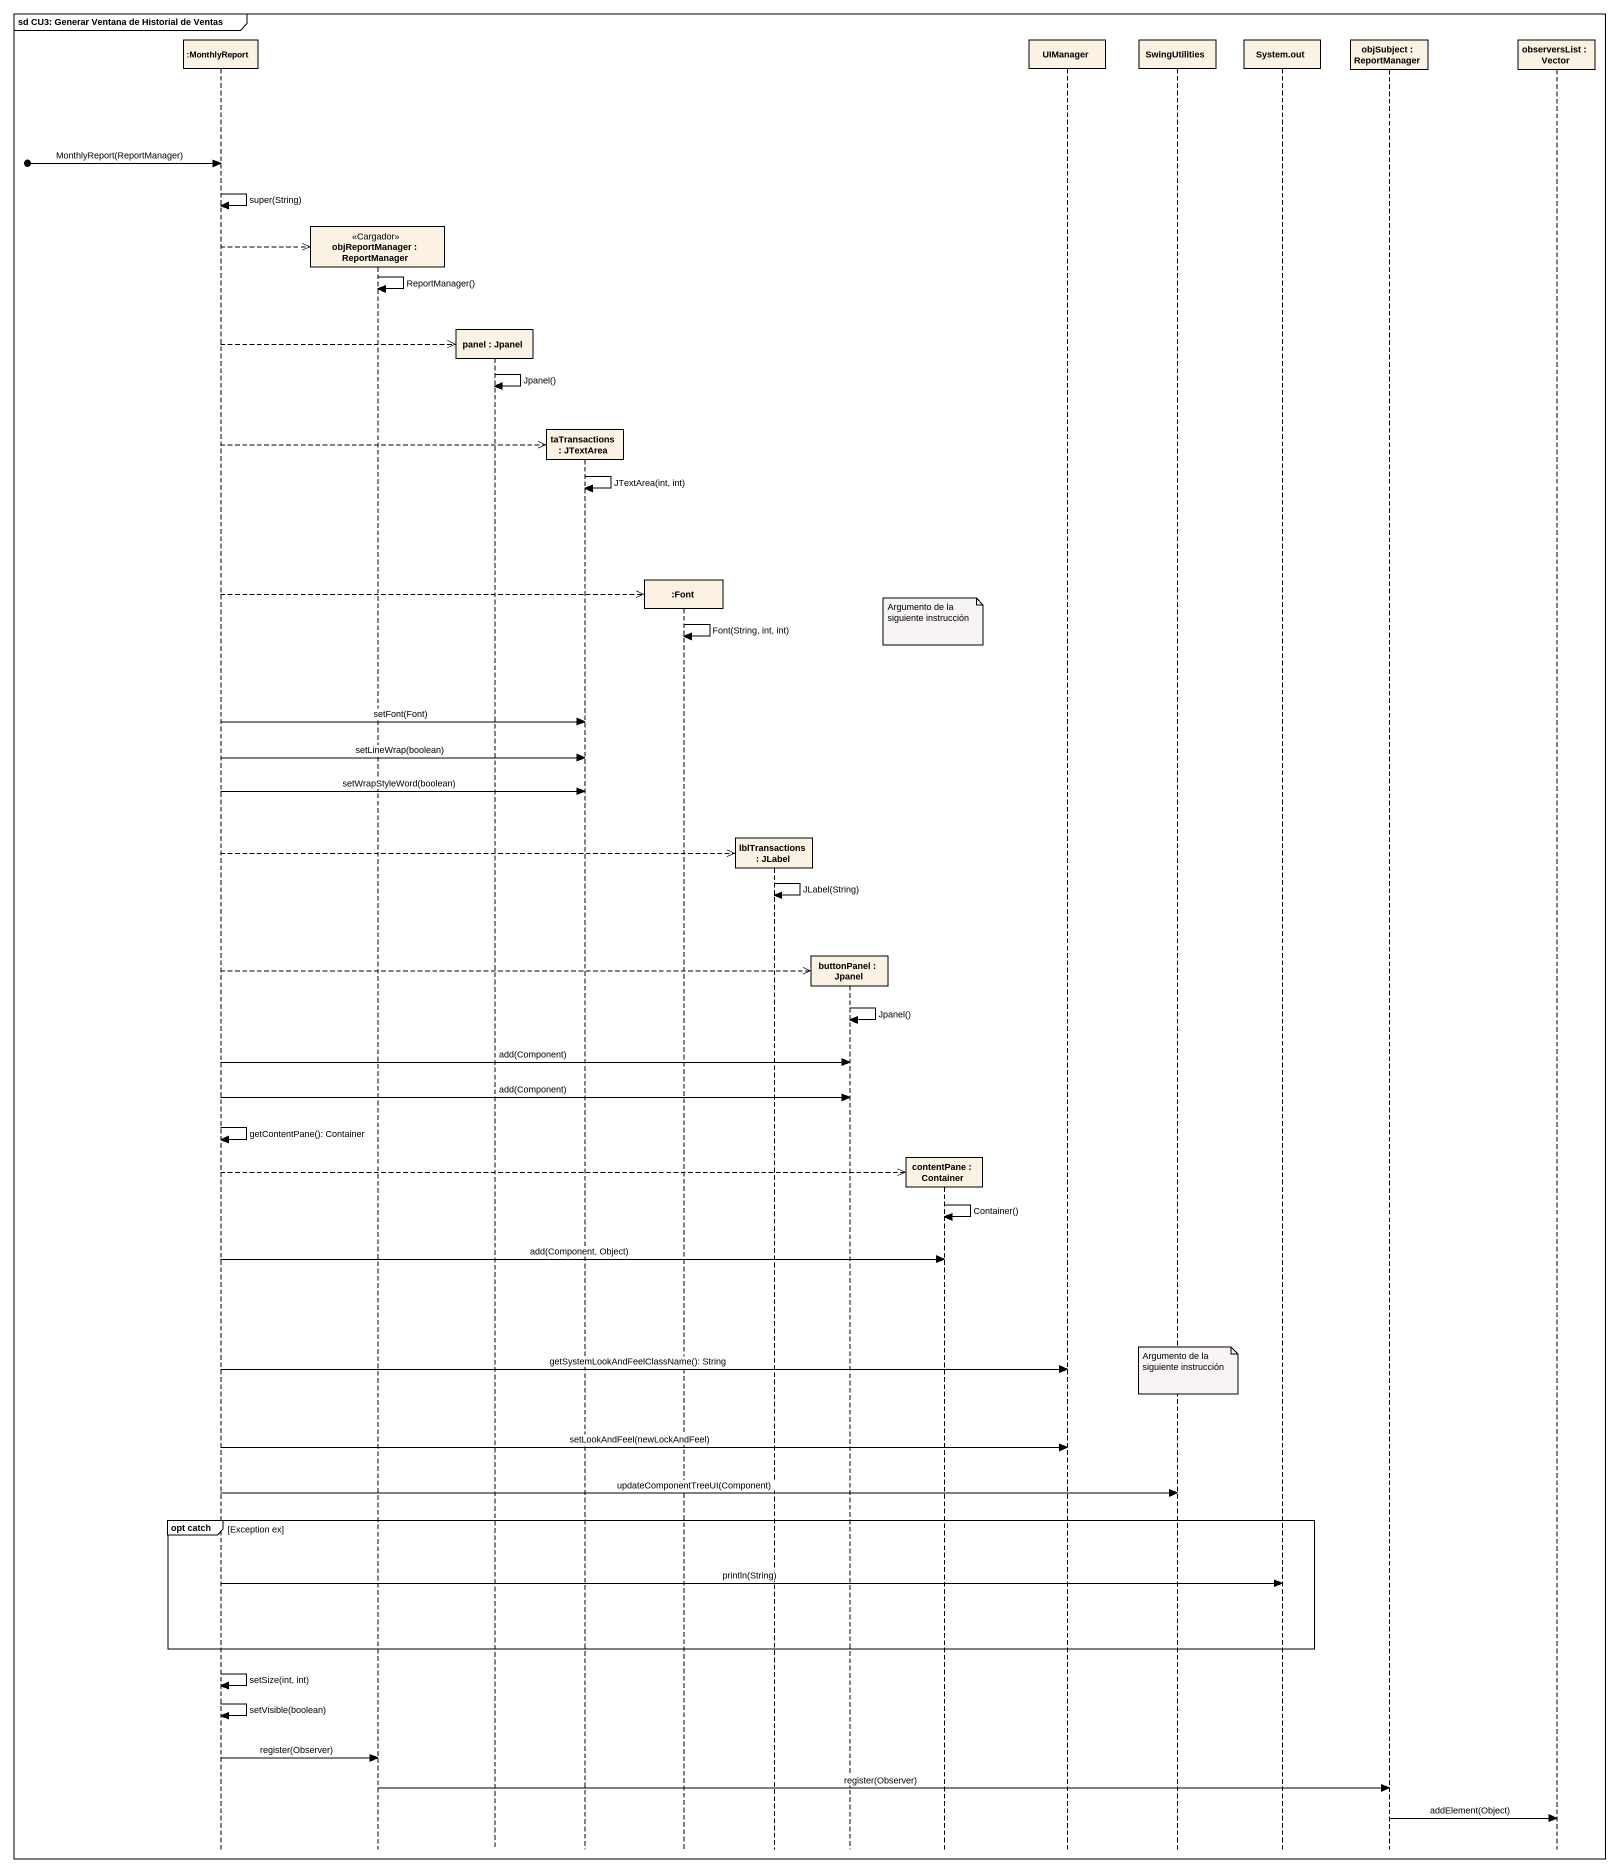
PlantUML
@startuml
mainframe sd CU3: Generar Ventana de Historial de Ventas
hide footbox
participant ":MonthlyReport" as MonthlyReport
participant "objReportManager : ReportManager" as objReportManager <<Cargador>>
participant "panel : Jpanel" as panel
participant "taTransactions : JTextArea" as taTransactions
participant ":Font" as Font
participant "lblTransactions : JLabel" as lblTransactions
participant "buttonPanel : Jpanel" as buttonPanel
participant "contentPane : Container" as contentPane
participant UIManager
participant SwingUtilities
participant "System.out" as System_out
participant "objSubject : ReportManager" as objSubject
participant "observersList : Vector" as observersList

[o-> MonthlyReport : MonthlyReport(ReportManager)
MonthlyReport -> MonthlyReport : super(String)
MonthlyReport -->> objReportManager **
objReportManager -> objReportManager : ReportManager()
MonthlyReport -->> panel **
panel -> panel : Jpanel()
MonthlyReport -->> taTransactions **
taTransactions -> taTransactions : JTextArea(int, int)
MonthlyReport -->> Font **
note over contentPane : Argumento de la siguiente instrucción
Font -> Font : Font(String, int, int)
MonthlyReport -> taTransactions : setFont(Font)
MonthlyReport -> taTransactions : setLineWrap(boolean)
MonthlyReport -> taTransactions : setWrapStyleWord(boolean)
MonthlyReport -->> lblTransactions **
lblTransactions -> lblTransactions : JLabel(String)
MonthlyReport -->> buttonPanel **
buttonPanel -> buttonPanel : Jpanel()
MonthlyReport -> buttonPanel : add(Component)
MonthlyReport -> buttonPanel : add(Component)
MonthlyReport -> MonthlyReport : getContentPane(): Container
MonthlyReport -->> contentPane **
contentPane -> contentPane : Container()
MonthlyReport -> contentPane : add(Component, Object)
MonthlyReport -> UIManager : getSystemLookAndFeelClassName(): String
note over SwingUtilities : Argumento de la siguiente instrucción
MonthlyReport -> UIManager : setLookAndFeel(newLockAndFeel)
MonthlyReport -> SwingUtilities : updateComponentTreeUI(Component)
group opt catch [Exception ex]
  MonthlyReport -> System_out : println(String)
end
MonthlyReport -> MonthlyReport : setSize(int, int)
MonthlyReport -> MonthlyReport : setVisible(boolean)
MonthlyReport -> objReportManager : register(Observer)
objReportManager -> objSubject : register(Observer)
objSubject -> observersList : addElement(Object)
@enduml
